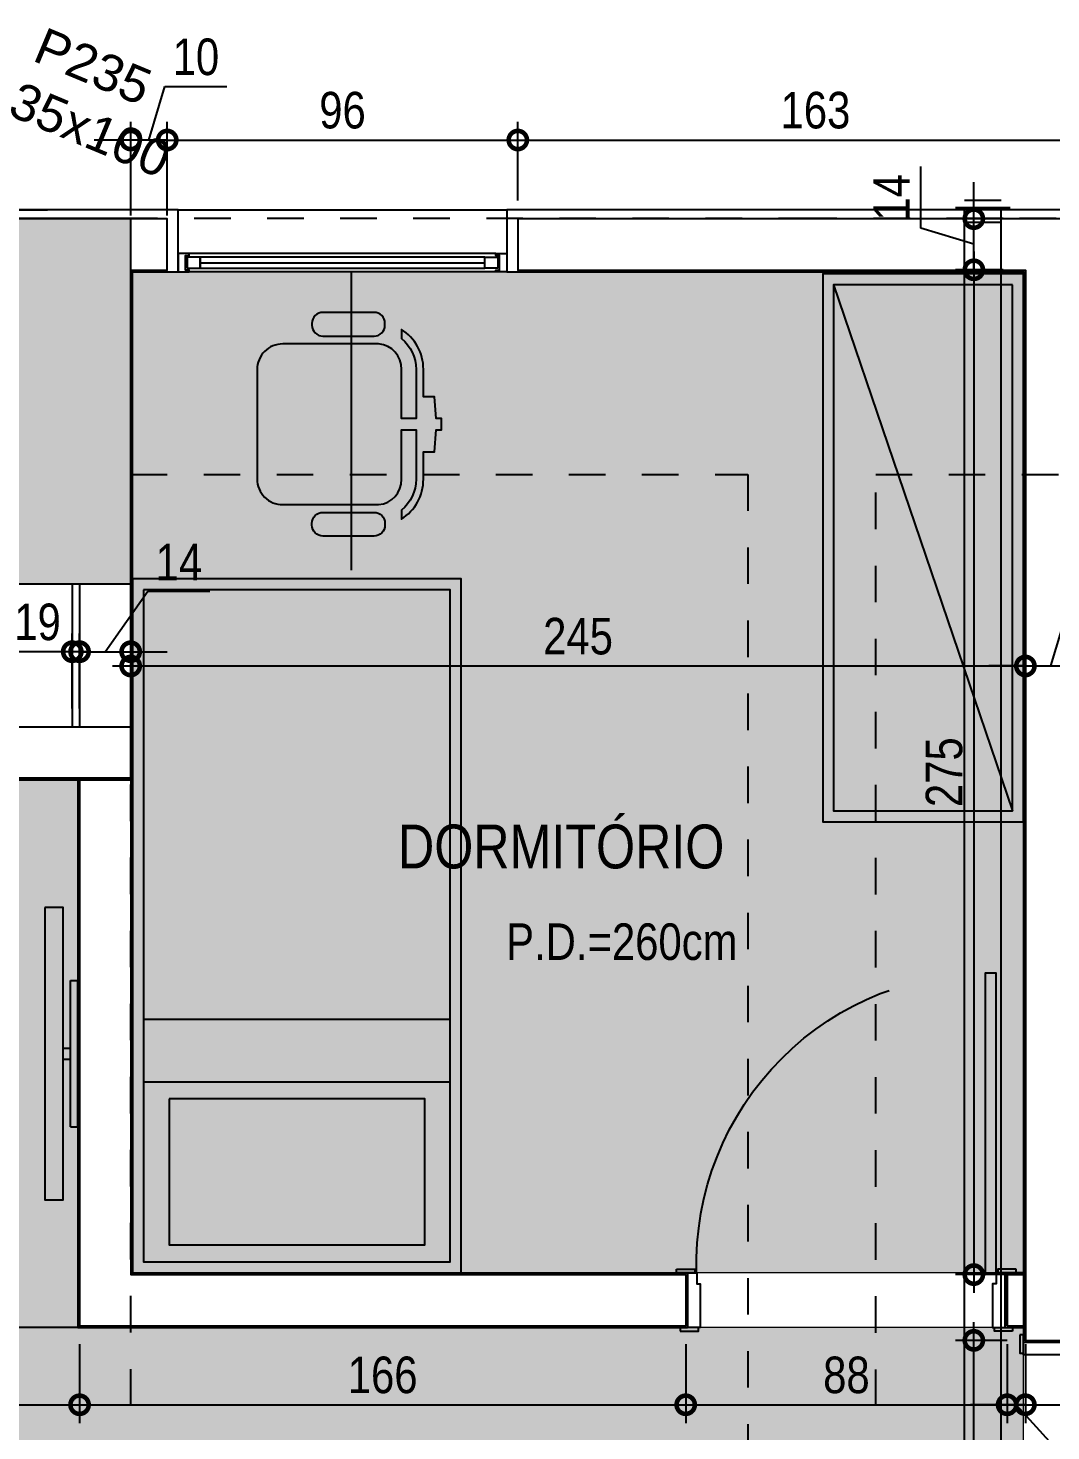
# Model space of a CAD drawing. Header units: metres. Extents: x -41 to 570, y -54 to 184.
# Drawn here: x -20.231 to -17.43, y -50.319 to -46.478 of the extents above; entities that cross this region are included whole.
import ezdxf
from ezdxf.enums import TextEntityAlignment as Align
from ezdxf.xclip import XClip

# ---------------------------------------------------------------- set-up
doc = ezdxf.new("R2010")
doc.units = ezdxf.units.M
doc.header["$XCLIPFRAME"] = 0
for name, pattern in [('DASHEDX2', [1.5, 1, -0.5]), ('PUC$0$DASHEDX2', [1.5, 1, -0.5]), ('PUC$0$HIDDEN2', [0.1875, 0.125, -0.0625])]:
    doc.linetypes.add(name, pattern=pattern)
for name, color, linetype in [('1', 232, 'DASHEDX2'), ('12', 232, 'Continuous'), ('4', 2, 'Continuous'), ('9', 232, 'Continuous'), ('ARQ-DIM', 2, 'Continuous'), ('ARQ-TXT', 2, 'Continuous'), ('PUC$0$ARQ-ALV ACAB', 4, 'Continuous'), ('PUC$0$ARQ-ALV OSSO', 5, 'Continuous'), ('PUC$0$ARQ-AUX', 7, 'Continuous'), ('PUC$0$ARQ-CAX @ 1', 1, 'Continuous'), ('PUC$0$ARQ-MOB', 7, 'Continuous'), ('PUC$0$ARQ-MOB @ 1', 7, 'Continuous'), ('PUC$0$ARQ-PRJ', 7, 'PUC$0$DASHEDX2')]:
    doc.layers.add(name, color=color, linetype=linetype)
doc.layers.add('PUC$0$ARQ-FORRO', color=9, linetype='Continuous', lineweight=5)
doc.styles.add('Adesa', font='ARIALN.TTF')
doc.styles.get("Standard").update_dxf_attribs({"font": 'arial.ttf'})
doc.dimstyles.new('ADESA 1-0050', dxfattribs={"dimtxt": 0.1, "dimasz": 0.1, "dimexe": 0.05, "dimexo": 0.05, "dimgap": 0.03, "dimtad": 1, "dimdec": 1, "dimlfac": 100, "dimzin": 12, "dimtxsty": 'Adesa', "dimblk": 'DOTSMALL', "dimcen": 1, "dimdle": 0.05, "dimclrd": 1, "dimclre": 1, "dimclrt": 256, "dimazin": 3, "dimtm": 1e-09, "dimtfac": 1, "dimtdec": 1, "dimtmove": 1, "dimatfit": 0, "dimldrblk": 'DOTSMALL', "dimfxl": 0.8, "dimtvp": 2, "dimtolj": 1, "dimtzin": 0, "dimarcsym": 0})

# ---------------------------------------------------------------- blocks, each defined once
blk = doc.blocks.new('*U3357')
for points in [[(-0.765, 0.01), (-0.715, 0.01), (-0.715, 0), (-0.765, 0)], [(0.045, 0.01), (-0.005, 0.01), (-0.005, 0), (0.045, 0)], [(-0.775, -0.16), (-0.725, -0.16), (-0.725, -0.15), (-0.775, -0.15)], [(0, -0.15), (0, -0.87), (-0.03, -0.87), (-0.03, -0.15)], [(0.055, -0.16), (0.005, -0.16), (0.005, -0.15), (0.055, -0.15)]]:
    blk.add_lwpolyline(points, close=True)
for points in [[(-0.76, -0.15), (-0.72, -0.15), (-0.72, -0.12), (-0.71, -0.12), (-0.71, 0), (-0.745, 0), (-0.745, -0.15)], [(0.04, -0.15), (0, -0.15), (0, -0.12), (-0.01, -0.12), (-0.01, 0), (0.025, 0), (0.025, -0.15)]]:
    blk.add_lwpolyline(points)
at = {"layer": 'PUC$0$ARQ-PRJ'}
blk.add_arc((-0.0208, -0.1708), 0.6995, 178.2986, 271.7014, dxfattribs=at)
blk = doc.blocks.new('*U3359')
at = {"color": 0, "linetype": 'ByBlock', "ltscale": 0.5}
for points in [[(0.02, -0.045), (0.02, -0.045), (0.02, -0.045), (0.02, -0.045), (0.02, -0.045), (0.02, -0.045), (0.02, -0.045), (0.02, -0.045), (0.02, -0.045), (0.03, -0.045), (0.03, -0.05), (0, -0.05), (0, 0), (0.03, 0), (0.03, -0.005), (0.02, -0.005), (0.02, -0.045)], [(0.88, -0.045), (0.88, -0.045), (0.88, -0.045), (0.88, -0.045), (0.88, -0.045), (0.88, -0.045), (0.88, -0.045), (0.88, -0.045), (0.88, -0.045), (0.87, -0.045), (0.87, -0.05), (0.9, -0.05), (0.9, 0), (0.87, 0), (0.87, -0.005), (0.88, -0.005), (0.88, -0.045)], [(0.025, -0.01), (0.06, -0.01), (0.06, -0.04), (0.025, -0.04)], [(0.875, -0.01), (0.84, -0.01), (0.84, -0.04), (0.875, -0.04)]]:
    blk.add_lwpolyline(points, close=True, dxfattribs=at)
at = {"color": 8, "linetype": 'ByBlock', "ltscale": 0.5}
for points in [[(0.87, 0), (0.03, 0)], [(0.87, -0.05), (0.03, -0.05)]]:
    blk.add_lwpolyline(points, dxfattribs=at)
at = {"color": 7, "linetype": 'ByBlock', "ltscale": 0.5}
blk.add_lwpolyline([(0.84, -0.01), (0.84, -0.04), (0.06, -0.04), (0.06, -0.01)], close=True, dxfattribs=at)
blk.add_lwpolyline([(0.06, -0.025), (0.84, -0.025)], dxfattribs=at)
blk = doc.blocks.new('PUC$0$pl apto tipo 2 puc')
at = {"layer": 'PUC$0$ARQ-ALV ACAB', "elevation": 0}
blk.add_lwpolyline([(-24.3338, 3.0254), (-20.1864, 3.0254)], dxfattribs=at)
at = {"layer": 'PUC$0$ARQ-ALV ACAB'}
for points in [[(-20.3338, 2.8354), (-20.3338, 1.6354), (-21.1294, 1.6354), (-21.1294, 1.4654), (-19.9538, 1.4654), (-19.9538, 2.8554), (-19.8288, 2.8554), (-19.8288, 3.0254), (-20.3338, 3.0254), (-20.3338, 2.8354)], [(-17.3641, 2.8554), (-17.2391, 2.8554), (-17.2391, 3.0254), (-18.9288, 3.0251), (-18.9288, 2.8554), (-17.5141, 2.8554), (-17.5141, -0.0745), (-17.3641, -0.0745)]]:
    blk.add_lwpolyline(points, close=True, dxfattribs=at)
at = {"layer": 'PUC$0$ARQ-ALV OSSO'}
for points in [[(-20.3088, 2.8604), (-20.3088, 1.6104), (-21.0994, 1.6104), (-21.0994, 1.4704), (-19.9588, 1.4704), (-19.9588, 2.8604), (-19.8588, 2.8604), (-19.8588, 3.0004), (-20.3088, 3.0004), (-20.3088, 2.8604), (-20.3088, 2.8604)], [(-17.3691, 2.8604), (-17.2691, 2.8604), (-17.2691, 3.0004), (-18.8988, 3.0004), (-18.8988, 2.8604), (-17.5091, 2.8604), (-17.5091, -0.0695), (-17.3691, -0.0695), (-17.3691, 2.8604)], [(-20.3088, 1.6104), (-19.9588, 1.6104)]]:
    blk.add_lwpolyline(points, dxfattribs=at)
at = {"layer": 'PUC$0$ARQ-ALV OSSO', "elevation": 0}
for points in [[(-20.1188, 2.0012), (-20.1188, 1.6104)], [(-20.0988, 2.0012), (-20.0988, 1.6104)]]:
    blk.add_lwpolyline(points, dxfattribs=at)
at = {"layer": 'PUC$0$ARQ-AUX', "elevation": 0}
blk.add_lwpolyline([(-19.8288, 3.0254), (-18.9288, 3.0251)], dxfattribs=at)
at = {"layer": 'PUC$0$ARQ-CAX @ 1'}
for name, p, xscale, rotation in [('*U3359', (-19.8288, 2.8554, 0), -1, 180), ('*U3357', (-17.5141, -0.8195), -1.000000000000003, 90)]:
    blk.add_blockref(name, p, dxfattribs=dict(at, xscale=xscale, rotation=rotation))
blk = doc.blocks.new('*U3393')
for points in [[(0, 0), (0, 0.82), (0.03, 0.82), (0.03, 0)], [(-0.055, 0.01), (-0.005, 0.01), (-0.005, 0), (-0.055, 0)], [(0.875, 0.01), (0.825, 0.01), (0.825, 0), (0.875, 0)], [(-0.045, -0.16), (0.005, -0.16), (0.005, -0.15), (-0.045, -0.15)], [(0.865, -0.16), (0.815, -0.16), (0.815, -0.15), (0.865, -0.15)]]:
    blk.add_lwpolyline(points, close=True)
for points in [[(-0.04, 0), (0, 0), (0, -0.03), (0.01, -0.03), (0.01, -0.15), (-0.025, -0.15), (-0.025, 0)], [(0.86, 0), (0.82, 0), (0.82, -0.03), (0.81, -0.03), (0.81, -0.15), (0.845, -0.15), (0.845, 0)]]:
    blk.add_lwpolyline(points)
at = {"layer": 'PUC$0$ARQ-PRJ'}
blk.add_arc((0.0237, 0.0237), 0.7967, 358.2986, 91.7014, dxfattribs=at)
blk = doc.blocks.new('PUC$0$CAMA-SOLTEIRO')
at = {"flags": 128}
for points in [[(1.9, 0), (0, 0), (0, 0.9), (1.9, 0.9)], [(1.87, 0.03), (0.03, 0.03), (0.03, 0.87), (1.87, 0.87)], [(0.6938, 0.03), (0.5224, 0.03), (0.5224, 0.87), (0.6938, 0.87)], [(0.4762, 0.1), (0.0762, 0.1), (0.0762, 0.8), (0.4762, 0.8)]]:
    blk.add_lwpolyline(points, close=True, dxfattribs=at)
blk = doc.blocks.new('*U3466')
at = {"flags": 128}
for points in [[(1.5, 0), (1.5, 0.55), (0, 0.55), (0, 0)], [(1.47, 0.03), (1.47, 0.52), (0.03, 0.52), (0.03, 0.03)]]:
    blk.add_lwpolyline(points, close=True, dxfattribs=at)
blk.add_lwpolyline([(1.47, 0.52), (0.03, 0.03)], dxfattribs=at)
blk = doc.blocks.new('PUC$0$arq-cadeira giro')
at = {"linetype": 'Continuous'}
blk.add_lwpolyline([(-0.25, -0.3062), (-0.18, -0.3062, 0.414214), (-0.15, -0.2762), (-0.15, -0.2712, 0.414214), (-0.18, -0.2412), (-0.25, -0.2412), (-0.32, -0.2412, 0.414214), (-0.35, -0.2712), (-0.35, -0.2762, 0.414214), (-0.32, -0.3062)], format="xyb", close=True, dxfattribs=at)
at = {"layer": 'PUC$0$ARQ-MOB', "linetype": 'Continuous'}
for points in [[(-0.25, 0.3062), (-0.18, 0.3062, -0.414214), (-0.15, 0.2762), (-0.15, 0.2712, -0.414214), (-0.18, 0.2412), (-0.25, 0.2412), (-0.32, 0.2412, -0.414214), (-0.35, 0.2712), (-0.35, 0.2762, -0.414214), (-0.32, 0.3062)], [(-0.25, -0.3062), (-0.18, -0.3062, 0.414214), (-0.15, -0.2762), (-0.15, -0.2712, 0.414214), (-0.18, -0.2412), (-0.25, -0.2412), (-0.32, -0.2412, 0.414214), (-0.35, -0.2712), (-0.35, -0.2762, 0.414214), (-0.32, -0.3062)]]:
    blk.add_lwpolyline(points, format="xyb", close=True, dxfattribs=at)
at = {"layer": 'PUC$0$ARQ-MOB'}
blk.add_lwpolyline([(-0.5052, 0), (-0.5052, 0.0154), (-0.4902, 0.0154), (-0.4852, 0.0754), (-0.4552, 0.0754), (-0.4552, 0.1504, -0.255924), (-0.3952, 0.2599), (-0.3952, 0.2352, 0.223888), (-0.4352, 0.1504), (-0.4352, 0.0154), (-0.3952, 0.0154), (-0.3952, 0.1504, -0.39825), (-0.3325, 0.22), (-0.07, 0.22, -0.414214), (0, 0.15), (0, 0), (0, -0.15, -0.414214), (-0.07, -0.22), (-0.3325, -0.22, -0.39825), (-0.3952, -0.1504), (-0.3952, -0.0154), (-0.4352, -0.0154), (-0.4352, -0.1504, 0.223888), (-0.3952, -0.2352), (-0.3952, -0.2599, -0.255924), (-0.4552, -0.1504), (-0.4552, -0.0754), (-0.4852, -0.0754), (-0.4902, -0.0154), (-0.5052, -0.0154)], format="xyb", close=True, dxfattribs=at)
blk = doc.blocks.new('*U3414')
for p, q in [((-0.2, -0.02), (-0.2, 0)), ((0.2, -0.02), (0.2, 0)), ((-0.015, -0.04), (-0.015, -0.02)), ((0.015, -0.04), (0.015, -0.02))]:
    blk.add_line(p, q)
for points in [[(0.2, 0), (-0.2, 0)], [(0.2, -0.02), (-0.2, -0.02)]]:
    blk.add_lwpolyline(points)
blk.add_lwpolyline([(-0.4, -0.09), (0.4, -0.09), (0.4, -0.04), (-0.4, -0.04)], close=True)
blk = doc.blocks.new('PUC$0$layout opção 4')
at = {"layer": 'PUC$0$ARQ-MOB'}
blk.add_lwpolyline([(-5.18, 2.8699), (-4.78, 2.8699), (-4.78, 1.37)], dxfattribs=at)
at = {"layer": 'PUC$0$ARQ-MOB', "elevation": 0}
blk.add_lwpolyline([(-5.93, 0.7961), (-5.93, -0.02)], dxfattribs=at)
at = {"layer": 'PUC$0$ARQ-MOB', "extrusion": (8.65313e-07, -4.32089e-06, 1), "xscale": -1.000000000000001, "zscale": 39.37007874015755, "rotation": 90}
blk.add_blockref('PUC$0$CAMA-SOLTEIRO', (-5.33, 2.7199, 0), dxfattribs=at)
at = {"layer": 'PUC$0$ARQ-MOB', "rotation": 270}
blk.add_blockref('*U3466', (-7.7697, 1.485), dxfattribs=at)
at = {"layer": 'PUC$0$ARQ-MOB', "ltscale": 0.5, "xscale": -1, "rotation": 180}
blk.add_blockref('PUC$0$arq-cadeira giro', (-5.6712, 0.3971, 0), dxfattribs=at)
at = {"layer": 'PUC$0$ARQ-MOB @ 1', "rotation": 90}
blk.add_blockref('*U3414', (-5.18, 2.1199), dxfattribs=at)
blk = doc.blocks.new('PUC$0$pl forro opção 4')
at = {"layer": 'PUC$0$ARQ-FORRO'}
h = blk.add_hatch(color=256, dxfattribs=at)
h.dxf.hatch_style = 1
h.paths.add_polyline_path([(2.5503, 2.8906), (5.14, 2.8906), (5.14, 1.3907), (8.4506, 1.3907), (8.4506, 3.0111), (8.6006, 3.0111), (8.6006, 2.09), (10.33, 2.09), (10.33, 4.7611), (7.3456, 4.7611), (7.3456, 5.16), (5.35, 5.16), (5.35, 3.7506), (2.5503, 3.7506)])
h = blk.add_hatch(color=256, dxfattribs=at)
h.dxf.hatch_style = 1
h.paths.add_polyline_path([(2.5503, 2.7406), (4.99, 2.7406), (4.99, 0.0007), (2.5503, 0.0007)])
for points in [[(2.5503, 2.8906), (5.14, 2.8906), (5.14, 1.3907), (8.4506, 1.3907), (8.4506, 3.0111), (8.6006, 3.0111), (8.6006, 2.09), (10.33, 2.09), (10.33, 4.7611), (7.3456, 4.7611), (7.3456, 5.16), (5.35, 5.16), (5.35, 3.7506), (2.5503, 3.7506)], [(2.5503, 2.7406), (4.99, 2.7406), (4.99, 0.0007), (2.5503, 0.0007)]]:
    blk.add_lwpolyline(points, close=True, dxfattribs=at)
blk = doc.blocks.new('PUC$0$E2')
at = {"layer": 'PUC$0$ARQ-PRJ'}
for p, q in [((305.3871, -368.5577), (305.5371, -368.5577)), ((305.4121, -368.5377), (305.5121, -368.5377)), ((305.4121, -368.5977), (305.4121, -368.5577)), ((305.5121, -368.5977), (305.5121, -368.5577)), ((305.4121, -368.5977), (305.5121, -368.5977))]:
    blk.add_line(p, q, dxfattribs=at)
blk = doc.blocks.new('PUC$0$A$Cc442750d')
at = {"layer": 'PUC$0$ARQ-PRJ', "linetype": 'PUC$0$HIDDEN2', "ltscale": 50}
for p, q in [((2.6168, 0.6349, 0), (2.6168, -4.0308, 0)), ((2.7168, 0.6349, 0), (2.7168, -4.0396, 0))]:
    blk.add_line(p, q, dxfattribs=at)
at = {"layer": 'PUC$0$ARQ-PRJ', "rotation": 180}
blk.add_blockref('PUC$0$E2', (308.1288, -372.6285), dxfattribs=at)
blk = doc.blocks.new('PUC')
at = {"layer": 'PUC$0$ARQ-ALV ACAB', "elevation": 0}
for points in [[(17.5553, 50.0357), (17.5053, 50.0357)], [(17.5553, 49.8857), (17.5553, 50.0357)], [(18.4253, 49.8857), (18.4253, 50.0357)], [(20.095, 48.5358), (20.095, 50.0357), (18.4253, 50.0357)], [(17.5053, 49.8857), (17.5553, 49.8857)], [(19.945, 48.5358), (19.945, 49.8857), (18.4253, 49.8857)]]:
    blk.add_lwpolyline(points, dxfattribs=at)
at = {"layer": 'PUC$0$ARQ-ALV OSSO', "elevation": 0}
for points in [[(17.5503, 50.0307), (17.5003, 50.0307)], [(17.5503, 49.8907), (17.5503, 50.0307)], [(18.4303, 49.8907), (18.4303, 50.0307)], [(20.09, 48.5308), (20.09, 50.0307), (18.4303, 50.0307)], [(17.5503, 49.8907), (17.5003, 49.8907)], [(19.95, 48.5308), (19.95, 49.8907), (18.4303, 49.8907)]]:
    blk.add_lwpolyline(points, dxfattribs=at)
blk.add_blockref('PUC$0$A$Cc442750d', (14.95, 51.0403, 0))
at = {"layer": 'PUC$0$ARQ-ALV OSSO', "rotation": 180}
blk.add_blockref('PUC$0$pl apto tipo 2 puc', (-0.0088, 50.0012, 0), dxfattribs=at)
at = {"layer": 'PUC$0$ARQ-CAX @ 1', "xscale": -1, "rotation": 180}
blk.add_blockref('*U3393', (17.5803, 49.8857, 0), dxfattribs=at)
at = {"layer": 'PUC$0$ARQ-FORRO'}
blk.add_blockref('PUC$0$pl forro opção 4', (14.955, 47.1451, 0), dxfattribs=at)
at = {"layer": 'PUC$0$ARQ-MOB'}
blk.add_blockref('PUC$0$layout opção 4', (25.275, 47.1658, 0), dxfattribs=at)
blk = doc.blocks.new('_DotSmall')
at = {"color": 0, "linetype": 'ByBlock', "const_width": 0.5}
blk.add_lwpolyline([(-0.0625, 0, 1), (0.0625, 0, 1)], format="xyb", close=True, dxfattribs=at)
blk = doc.blocks.new('*D497')
at = {"layer": 'ARQ-DIM', "color": 1, "lineweight": -2, "transparency": 16777216}
for p, q in [((-19.85, -46.9912), (-19.85, -46.7347)), ((-18.89, -46.95), (-18.89, -46.7347)), ((-19.9, -46.7847), (-18.84, -46.7847))]:
    blk.add_line(p, q, dxfattribs=at)
at = {"layer": 'Defpoints', "color": 0, "transparency": 16777216}
for p in [(-18.89, -46.7847), (-18.89, -47, 0), (-19.85, -47.0412, 0)]:
    blk.add_point(p, dxfattribs=at)
at = {"layer": 'ARQ-DIM', "color": 1, "lineweight": -2, "transparency": 16777216, "xscale": 0.1, "yscale": 0.1, "zscale": 0.1, "rotation": 180}
blk.add_blockref('_DotSmall', (-19.85, -46.7847), dxfattribs=at)
at = {"layer": 'ARQ-DIM', "color": 1, "lineweight": -2, "transparency": 16777216, "xscale": 0.1, "yscale": 0.1, "zscale": 0.1}
blk.add_blockref('_DotSmall', (-18.89, -46.7847), dxfattribs=at)
at = {"layer": 'ARQ-DIM', "transparency": 16777216, "insert": (-19.37, -46.7036), "char_height": 0.1, "attachment_point": 5, "style": 'Adesa'}
blk.add_mtext('\\A1;96', dxfattribs=at)
blk = doc.blocks.new('*D498')
at = {"layer": 'ARQ-DIM', "color": 1, "lineweight": -2, "transparency": 16777216}
for p, q in [((-18.89, -46.95), (-18.89, -46.7347)), ((-17.2603, -46.95), (-17.2603, -46.7347)), ((-18.94, -46.7847), (-17.2103, -46.7847))]:
    blk.add_line(p, q, dxfattribs=at)
at = {"layer": 'Defpoints', "color": 0, "transparency": 16777216}
for p in [(-17.2603, -46.7847), (-18.89, -47, 0), (-17.2603, -47, 0)]:
    blk.add_point(p, dxfattribs=at)
at = {"layer": 'ARQ-DIM', "color": 1, "lineweight": -2, "transparency": 16777216, "xscale": 0.1, "yscale": 0.1, "zscale": 0.1, "rotation": 180}
blk.add_blockref('_DotSmall', (-18.89, -46.7847), dxfattribs=at)
at = {"layer": 'ARQ-DIM', "color": 1, "lineweight": -2, "transparency": 16777216, "xscale": 0.1, "yscale": 0.1, "zscale": 0.1}
blk.add_blockref('_DotSmall', (-17.2603, -46.7847), dxfattribs=at)
at = {"layer": 'ARQ-DIM', "transparency": 16777216, "insert": (-18.0751, -46.7036), "char_height": 0.1, "attachment_point": 5, "style": 'Adesa'}
blk.add_mtext('\\A1;163', dxfattribs=at)
blk = doc.blocks.new('*D509')
at = {"layer": 'ARQ-DIM', "color": 1, "lineweight": -2, "transparency": 16777216}
for p, q in [((-20.3, -48.4165), (-20.3, -48.1355)), ((-20.11, -48.3408), (-20.11, -48.1355)), ((-20.06, -48.1855), (-20.35, -48.1855))]:
    blk.add_line(p, q, dxfattribs=at)
at = {"layer": 'Defpoints', "color": 0, "transparency": 16777216}
for p in [(-20.3, -48.1855), (-20.11, -48.3908, 0), (-20.3, -48.4665, 0)]:
    blk.add_point(p, dxfattribs=at)
at = {"layer": 'ARQ-DIM', "color": 1, "lineweight": -2, "transparency": 16777216, "xscale": 0.1, "yscale": 0.1, "zscale": 0.1, "rotation": 180}
blk.add_blockref('_DotSmall', (-20.3, -48.1855), dxfattribs=at)
at = {"layer": 'ARQ-DIM', "color": 1, "lineweight": -2, "transparency": 16777216, "xscale": 0.1, "yscale": 0.1, "zscale": 0.1}
blk.add_blockref('_DotSmall', (-20.11, -48.1855), dxfattribs=at)
at = {"layer": 'ARQ-DIM', "transparency": 16777216, "insert": (-20.205, -48.1045), "char_height": 0.1, "attachment_point": 5, "style": 'Adesa'}
blk.add_mtext('\\A1;19', dxfattribs=at)
blk = doc.blocks.new('*D510')
at = {"layer": 'ARQ-DIM', "color": 1, "lineweight": -2, "transparency": 16777216}
for p, q in [((-20.02, -48.1855), (-19.9029, -48.0201)), ((-19.9029, -48.0201), (-19.7334, -48.0201)), ((-20.09, -48.3408), (-20.09, -48.1355)), ((-19.95, -48.4165), (-19.95, -48.1355)), ((-20.09, -48.1855), (-20.19, -48.1855)), ((-20.09, -48.1855), (-19.95, -48.1855)), ((-20.09, -48.1855), (-19.95, -48.1855)), ((-19.95, -48.1855), (-19.85, -48.1855))]:
    blk.add_line(p, q, dxfattribs=at)
at = {"layer": 'Defpoints', "color": 0, "transparency": 16777216}
for p in [(-19.95, -48.1855), (-20.09, -48.3908, 0), (-19.95, -48.4665, 0)]:
    blk.add_point(p, dxfattribs=at)
at = {"layer": 'ARQ-DIM', "color": 1, "lineweight": -2, "transparency": 16777216, "xscale": 0.1, "yscale": 0.1, "zscale": 0.1}
blk.add_blockref('_DotSmall', (-20.09, -48.1855), dxfattribs=at)
at = {"layer": 'ARQ-DIM', "color": 1, "lineweight": -2, "transparency": 16777216, "xscale": 0.1, "yscale": 0.1, "zscale": 0.1, "rotation": 180}
blk.add_blockref('_DotSmall', (-19.95, -48.1855), dxfattribs=at)
at = {"layer": 'ARQ-DIM', "transparency": 16777216, "insert": (-19.8181, -47.9399), "char_height": 0.1, "attachment_point": 5, "style": 'Adesa'}
blk.add_mtext('\\A1;14', dxfattribs=at)
blk = doc.blocks.new('*D511')
at = {"layer": 'ARQ-DIM', "color": 1, "lineweight": -2, "transparency": 16777216}
for p, q in [((-19.95, -48.2901), (-19.95, -48.1746)), ((-17.5003, -48.3512), (-17.5003, -48.1746)), ((-20, -48.2246), (-17.4503, -48.2246))]:
    blk.add_line(p, q, dxfattribs=at)
at = {"layer": 'Defpoints', "color": 0, "transparency": 16777216}
for p in [(-17.5003, -48.2246), (-19.95, -48.3401, 0), (-17.5003, -48.4012, 0)]:
    blk.add_point(p, dxfattribs=at)
at = {"layer": 'ARQ-DIM', "color": 1, "lineweight": -2, "transparency": 16777216, "xscale": 0.1, "yscale": 0.1, "zscale": 0.1, "rotation": 180}
blk.add_blockref('_DotSmall', (-19.95, -48.2246), dxfattribs=at)
at = {"layer": 'ARQ-DIM', "color": 1, "lineweight": -2, "transparency": 16777216, "xscale": 0.1, "yscale": 0.1, "zscale": 0.1}
blk.add_blockref('_DotSmall', (-17.5003, -48.2246), dxfattribs=at)
at = {"layer": 'ARQ-DIM', "transparency": 16777216, "insert": (-18.7251, -48.1435), "char_height": 0.1, "attachment_point": 5, "style": 'Adesa'}
blk.add_mtext('\\A1;245', dxfattribs=at)
blk = doc.blocks.new('*D512')
at = {"layer": 'ARQ-DIM', "color": 1, "lineweight": -2, "transparency": 16777216}
for p, q in [((-17.4303, -48.2246), (-17.3867, -48.0794)), ((-17.3867, -48.0794), (-17.2172, -48.0794)), ((-17.5003, -48.3512), (-17.5003, -48.1746)), ((-17.3603, -48.3512), (-17.3603, -48.1746)), ((-17.5003, -48.2246), (-17.6003, -48.2246)), ((-17.5003, -48.2246), (-17.3603, -48.2246)), ((-17.5003, -48.2246), (-17.3603, -48.2246)), ((-17.3603, -48.2246), (-17.2603, -48.2246))]:
    blk.add_line(p, q, dxfattribs=at)
at = {"layer": 'Defpoints', "color": 0, "transparency": 16777216}
for p in [(-17.3603, -48.2246), (-17.5003, -48.4012, 0), (-17.3603, -48.4012, 0)]:
    blk.add_point(p, dxfattribs=at)
at = {"layer": 'ARQ-DIM', "color": 1, "lineweight": -2, "transparency": 16777216, "xscale": 0.1, "yscale": 0.1, "zscale": 0.1}
blk.add_blockref('_DotSmall', (-17.5003, -48.2246), dxfattribs=at)
at = {"layer": 'ARQ-DIM', "color": 1, "lineweight": -2, "transparency": 16777216, "xscale": 0.1, "yscale": 0.1, "zscale": 0.1, "rotation": 180}
blk.add_blockref('_DotSmall', (-17.3603, -48.2246), dxfattribs=at)
at = {"layer": 'ARQ-DIM', "transparency": 16777216, "insert": (-17.302, -47.9992), "char_height": 0.1, "attachment_point": 5, "style": 'Adesa'}
blk.add_mtext('\\A1;14', dxfattribs=at)
blk = doc.blocks.new('*D657')
at = {"layer": 'ARQ-DIM', "color": 1, "lineweight": -2, "transparency": 16777216}
for p, q in [((-17.6414, -50.9007), (-17.6414, -50.0207)), ((-17.5503, -50.0707), (-17.6914, -50.0707)), ((-17.5609, -50.8507), (-17.6914, -50.8507))]:
    blk.add_line(p, q, dxfattribs=at)
at = {"layer": 'Defpoints', "color": 0, "transparency": 16777216}
for p in [(-17.6414, -50.0707), (-17.5003, -50.0707, 0), (-17.5109, -50.8507, 0)]:
    blk.add_point(p, dxfattribs=at)
at = {"layer": 'ARQ-DIM', "color": 1, "lineweight": -2, "transparency": 16777216, "xscale": 0.1, "yscale": 0.1, "zscale": 0.1}
for p, rotation in [((-17.6414, -50.0707), 90), ((-17.6414, -50.8507), 270)]:
    blk.add_blockref('_DotSmall', p, dxfattribs=dict(at, rotation=rotation))
at = {"layer": 'ARQ-DIM', "transparency": 16777216, "insert": (-17.7224, -50.4607), "char_height": 0.1, "attachment_point": 5, "rotation": 90, "style": 'Adesa'}
blk.add_mtext('\\A1;78', dxfattribs=at)
blk = doc.blocks.new('*D658')
at = {"layer": 'ARQ-DIM', "color": 1, "lineweight": -2, "transparency": 16777216}
for p, q in [((-17.6414, -47.09), (-17.6414, -49.9407)), ((-17.5609, -47.14), (-17.6914, -47.14)), ((-17.5503, -49.8907), (-17.6914, -49.8907))]:
    blk.add_line(p, q, dxfattribs=at)
at = {"layer": 'Defpoints', "color": 0, "transparency": 16777216}
for p in [(-17.5109, -47.14, 0), (-17.6414, -49.8907), (-17.5003, -49.8907, 0)]:
    blk.add_point(p, dxfattribs=at)
at = {"layer": 'ARQ-DIM', "color": 1, "lineweight": -2, "transparency": 16777216, "xscale": 0.1, "yscale": 0.1, "zscale": 0.1}
for p, rotation in [((-17.6414, -47.14), 90), ((-17.6414, -49.8907), 270)]:
    blk.add_blockref('_DotSmall', p, dxfattribs=dict(at, rotation=rotation))
at = {"layer": 'ARQ-DIM', "transparency": 16777216, "insert": (-17.7224, -48.5153), "char_height": 0.1, "attachment_point": 5, "rotation": 90, "style": 'Adesa'}
blk.add_mtext('\\A1;275', dxfattribs=at)
blk = doc.blocks.new('*D659')
at = {"layer": 'ARQ-DIM', "color": 1, "lineweight": -2, "transparency": 16777216}
for p, q in [((-17.7866, -47.0264), (-17.7866, -46.857)), ((-17.6414, -47), (-17.6414, -46.9)), ((-17.5609, -47), (-17.6914, -47)), ((-17.6414, -47.14), (-17.6414, -47)), ((-17.6414, -47.14), (-17.6414, -47)), ((-17.6414, -47.07), (-17.7866, -47.0264)), ((-17.5609, -47.14), (-17.6914, -47.14)), ((-17.6414, -47.14), (-17.6414, -47.24))]:
    blk.add_line(p, q, dxfattribs=at)
at = {"layer": 'Defpoints', "color": 0, "transparency": 16777216}
for p in [(-17.6414, -47), (-17.5109, -47, 0), (-17.5109, -47.14, 0)]:
    blk.add_point(p, dxfattribs=at)
at = {"layer": 'ARQ-DIM', "color": 1, "lineweight": -2, "transparency": 16777216, "xscale": 0.1, "yscale": 0.1, "zscale": 0.1}
for p, rotation in [((-17.6414, -47), 270), ((-17.6414, -47.14), 90)]:
    blk.add_blockref('_DotSmall', p, dxfattribs=dict(at, rotation=rotation))
at = {"layer": 'ARQ-DIM', "transparency": 16777216, "insert": (-17.8668, -46.9417), "char_height": 0.1, "attachment_point": 5, "rotation": 90, "style": 'Adesa'}
blk.add_mtext('\\A1;14', dxfattribs=at)
blk = doc.blocks.new('*D665')
at = {"layer": 'ARQ-DIM', "color": 1, "lineweight": -2, "transparency": 16777216}
for p, q in [((-20.09, -50.0807), (-20.09, -50.297)), ((-23.4106, -50.2012), (-23.4106, -50.297)), ((-23.4606, -50.247), (-20.04, -50.247))]:
    blk.add_line(p, q, dxfattribs=at)
at = {"layer": 'Defpoints', "color": 0, "transparency": 16777216}
for p in [(-20.09, -50.0307, 0), (-23.4106, -50.1512, 0), (-20.09, -50.247)]:
    blk.add_point(p, dxfattribs=at)
at = {"layer": 'ARQ-DIM', "color": 1, "lineweight": -2, "transparency": 16777216, "xscale": 0.1, "yscale": 0.1, "zscale": 0.1, "rotation": 180}
blk.add_blockref('_DotSmall', (-23.4106, -50.247), dxfattribs=at)
at = {"layer": 'ARQ-DIM', "color": 1, "lineweight": -2, "transparency": 16777216, "xscale": 0.1, "yscale": 0.1, "zscale": 0.1}
blk.add_blockref('_DotSmall', (-20.09, -50.247), dxfattribs=at)
at = {"layer": 'ARQ-DIM', "transparency": 16777216, "insert": (-21.7503, -50.1569), "char_height": 0.1, "attachment_point": 5, "style": 'Adesa'}
blk.add_mtext('\\A1;332,1', dxfattribs=at)
blk = doc.blocks.new('*D588')
at = {"layer": 'ARQ-DIM', "color": 1, "lineweight": -2, "transparency": 16777216}
for p, q in [((-19.9, -46.7847), (-19.8562, -46.6386)), ((-19.8562, -46.6386), (-19.6867, -46.6386)), ((-19.95, -46.9912), (-19.95, -46.7347)), ((-19.85, -46.9912), (-19.85, -46.7347)), ((-19.95, -46.7847), (-20.05, -46.7847)), ((-19.85, -46.7847), (-19.95, -46.7847)), ((-19.85, -46.7847), (-19.95, -46.7847)), ((-19.85, -46.7847), (-19.75, -46.7847))]:
    blk.add_line(p, q, dxfattribs=at)
at = {"layer": 'Defpoints', "color": 0, "transparency": 16777216}
for p in [(-19.95, -46.7847), (-19.95, -47.0412, 0), (-19.85, -47.0412, 0)]:
    blk.add_point(p, dxfattribs=at)
at = {"layer": 'ARQ-DIM', "color": 1, "lineweight": -2, "transparency": 16777216, "xscale": 0.1, "yscale": 0.1, "zscale": 0.1}
blk.add_blockref('_DotSmall', (-19.95, -46.7847), dxfattribs=at)
at = {"layer": 'ARQ-DIM', "color": 1, "lineweight": -2, "transparency": 16777216, "xscale": 0.1, "yscale": 0.1, "zscale": 0.1, "rotation": 180}
blk.add_blockref('_DotSmall', (-19.85, -46.7847), dxfattribs=at)
at = {"layer": 'ARQ-DIM', "transparency": 16777216, "insert": (-19.7714, -46.5576), "char_height": 0.1, "attachment_point": 5, "style": 'Adesa'}
blk.add_mtext('\\A1;10', dxfattribs=at)
blk = doc.blocks.new('*D765')
at = {"layer": 'ARQ-DIM', "color": 1, "lineweight": -2, "transparency": 16777216}
for p, q in [((-20.09, -50.0807), (-20.09, -50.297)), ((-18.4303, -50.0807), (-18.4303, -50.297)), ((-20.14, -50.247), (-18.3803, -50.247))]:
    blk.add_line(p, q, dxfattribs=at)
at = {"layer": 'Defpoints', "color": 0, "transparency": 16777216}
for p in [(-20.09, -50.0307, 0), (-18.4303, -50.0307, 0), (-18.4303, -50.247)]:
    blk.add_point(p, dxfattribs=at)
at = {"layer": 'ARQ-DIM', "color": 1, "lineweight": -2, "transparency": 16777216, "xscale": 0.1, "yscale": 0.1, "zscale": 0.1, "rotation": 180}
blk.add_blockref('_DotSmall', (-20.09, -50.247), dxfattribs=at)
at = {"layer": 'ARQ-DIM', "color": 1, "lineweight": -2, "transparency": 16777216, "xscale": 0.1, "yscale": 0.1, "zscale": 0.1}
blk.add_blockref('_DotSmall', (-18.4303, -50.247), dxfattribs=at)
at = {"layer": 'ARQ-DIM', "transparency": 16777216, "insert": (-19.2601, -50.1659), "char_height": 0.1, "attachment_point": 5, "style": 'Adesa'}
blk.add_mtext('\\A1;166', dxfattribs=at)
blk = doc.blocks.new('*D766')
at = {"layer": 'ARQ-DIM', "color": 1, "lineweight": -2, "transparency": 16777216}
for p, q in [((-18.4303, -50.0807), (-18.4303, -50.297)), ((-17.5503, -50.0807), (-17.5503, -50.297)), ((-18.4803, -50.247), (-17.5003, -50.247))]:
    blk.add_line(p, q, dxfattribs=at)
at = {"layer": 'Defpoints', "color": 0, "transparency": 16777216}
for p in [(-18.4303, -50.0307, 0), (-17.5503, -50.0307, 0), (-17.5503, -50.247)]:
    blk.add_point(p, dxfattribs=at)
at = {"layer": 'ARQ-DIM', "color": 1, "lineweight": -2, "transparency": 16777216, "xscale": 0.1, "yscale": 0.1, "zscale": 0.1, "rotation": 180}
blk.add_blockref('_DotSmall', (-18.4303, -50.247), dxfattribs=at)
at = {"layer": 'ARQ-DIM', "color": 1, "lineweight": -2, "transparency": 16777216, "xscale": 0.1, "yscale": 0.1, "zscale": 0.1}
blk.add_blockref('_DotSmall', (-17.5503, -50.247), dxfattribs=at)
at = {"layer": 'ARQ-DIM', "transparency": 16777216, "insert": (-17.9903, -50.1659), "char_height": 0.1, "attachment_point": 5, "style": 'Adesa'}
blk.add_mtext('\\A1;88', dxfattribs=at)
blk = doc.blocks.new('*D767')
at = {"layer": 'ARQ-DIM', "color": 1, "lineweight": -2, "transparency": 16777216}
for p, q in [((-17.5503, -50.0807), (-17.5503, -50.297)), ((-17.5003, -50.0807), (-17.5003, -50.297)), ((-17.5503, -50.247), (-17.6503, -50.247)), ((-17.5003, -50.247), (-17.5503, -50.247)), ((-17.5003, -50.247), (-17.5503, -50.247)), ((-17.5253, -50.247), (-17.3188, -50.4737)), ((-17.5003, -50.247), (-17.4003, -50.247)), ((-17.3188, -50.4737), (-17.2044, -50.4737))]:
    blk.add_line(p, q, dxfattribs=at)
at = {"layer": 'Defpoints', "color": 0, "transparency": 16777216}
for p in [(-17.5503, -50.0307, 0), (-17.5003, -50.0307, 0), (-17.5503, -50.247)]:
    blk.add_point(p, dxfattribs=at)
at = {"layer": 'ARQ-DIM', "color": 1, "lineweight": -2, "transparency": 16777216, "xscale": 0.1, "yscale": 0.1, "zscale": 0.1}
blk.add_blockref('_DotSmall', (-17.5503, -50.247), dxfattribs=at)
at = {"layer": 'ARQ-DIM', "color": 1, "lineweight": -2, "transparency": 16777216, "xscale": 0.1, "yscale": 0.1, "zscale": 0.1, "rotation": 180}
blk.add_blockref('_DotSmall', (-17.5003, -50.247), dxfattribs=at)
at = {"layer": 'ARQ-DIM', "transparency": 16777216, "insert": (-17.2616, -50.3928), "char_height": 0.1, "attachment_point": 5, "style": 'Adesa'}
blk.add_mtext('\\A1;5', dxfattribs=at)
blk = doc.blocks.new('est-lo-08-6sa-r00')
at = {"layer": '4'}
h = blk.add_hatch(color=8, dxfattribs=at)
h.dxf.hatch_style = 1
h.paths.add_polyline_path([(72.453596, -775.948263), (89.987707, -768.630138), (31.827874, -629.280097), (14.293763, -636.598222)], flags=17)
h.paths.add_polyline_path([(-113.904934, -1069.376461), (37.44213, -1006.209491), (30.123852, -988.675012), (-103.689101, -1044.523858), (-278.930329, -624.648636), (-286.248454, -607.114525), (-286.248475, -607.114534), (-307.05579, -557.260535), (-324.58988, -564.57865)])
h.paths.add_polyline_path([(-3206.956631, -1758.910157), (-3258.953832, -1634.325684), (-3291.25351, -1647.80644), (-3239.256309, -1772.390913)])
h.paths.add_polyline_path([(-2993.189754, -2271.092218), (-3020.151167, -2206.492821), (-3034.916841, -2212.655496), (-3140.452498, -1959.793707), (-3125.686931, -1953.631076), (-3148.796798, -1898.260198), (-3181.096477, -1911.740954), (-3025.489432, -2284.572974)])
h.paths.add_polyline_path([(-2947.092821, -1013.293024), (-2914.793142, -999.812268), (-2953.309588, -907.527473), (-2985.609266, -921.008229)])
h.paths.add_polyline_path([(-2727.356492, -1539.777801), (-2695.056814, -1526.297045), (-2733.573259, -1434.01225), (-2765.872938, -1447.493006)])
h.paths.add_polyline_path([(2122.48851, 465.414809), (2070.491309, 589.999283), (2038.191631, 576.518527), (2090.188832, 451.934053)])
h.paths.add_polyline_path([(2012.331384, 729.349548), (1857.495359, 1100.334221), (1825.19568, 1086.853465), (1852.1572, 1022.254111), (1866.922767, 1028.416743), (1971.687405, 777.4023), (1956.921838, 771.239669), (1980.031705, 715.868792)])
h.paths.add_polyline_path([(2336.253806, -46.763456), (2180.644029, 326.07511), (2148.34435, 312.594354), (2171.454218, 257.223477), (2186.219785, 263.386109), (2291.758175, 10.517772), (2276.992608, 4.355141), (2303.954128, -60.244212)])
h.paths.add_polyline_path([(-385.517235, -426.387329), (-595.433068, 76.567703), (-627.732746, 63.086948), (-600.771226, -1.512406), (-586.005659, 4.650226), (-426.161214, -378.334576), (-440.926781, -384.497208), (-417.816914, -439.868085)])
h.paths.add_polyline_path([(-83.249658, 290.335142), (-592.661728, 77.724364), (-382.747194, -425.227558), (-365.213083, -417.909434), (-567.809492, 67.508377), (-108.231212, 259.320275), (-7.318125, 17.534111), (-242.644353, -80.682824), (-140.96112, -324.314257), (-70.363251, -294.849176), (-77.681376, -277.315065), (-130.745133, -299.462021), (-217.792117, -90.898811), (0, 0), (87.04691, -208.563033), (33.983152, -230.709989), (41.301277, -248.2441), (126.664713, -212.616388), (103.554846, -157.245511), (88.789278, -163.408142), (-71.053705, 219.573157), (-56.288138, 225.735788)])
h.paths.add_polyline_path([(395.505667, -856.765828), (368.544148, -792.166475), (353.77858, -798.329106), (193.165052, -413.501599), (207.93062, -407.338968), (184.820752, -351.968091), (-61.579651, -454.806999), (-28.452664, -534.169213), (-10.918528, -526.85106), (-36.727415, -465.022986), (159.839199, -382.982958), (355.887864, -852.712473), (159.32125, -934.752501), (132.748402, -871.073625), (115.214297, -878.391765), (141.787139, -942.070626), (123.33018, -949.773915), (130.648305, -967.308026)])
h.paths.add_polyline_path([(-2506.849069, -2068.110104), (-2474.549391, -2054.629348), (-2513.065836, -1962.344553), (-2545.365515, -1975.825309)])
h.paths.add_polyline_path([(-2448.754924, -805.304224), (-2411.841008, -789.897642), (-2450.357453, -697.612846), (-2487.27137, -713.019428)])
h.paths.add_polyline_path([(-2277.356152, -1215.972989), (-2240.442235, -1200.566407), (-2278.958681, -1108.281611), (-2315.872597, -1123.688193)])
h.paths.add_polyline_path([(-2180.680405, -1447.606534), (-2143.766489, -1432.199951), (-2182.282934, -1339.915156), (-2219.196851, -1355.321738)])
h.paths.add_polyline_path([(-2008.511897, -1860.11957), (-1971.59798, -1844.712987), (-2010.114425, -1752.428192), (-2047.028342, -1767.834774)])
h.paths.add_polyline_path([(-1950.417031, -597.315415), (-1918.117353, -583.834659), (-1956.633798, -491.549864), (-1988.933477, -505.03062)])
h.paths.add_polyline_path([(-1779.018259, -1007.98418), (-1746.71858, -994.503424), (-1785.235026, -902.218629), (-1817.534704, -915.699385)])
h.paths.add_polyline_path([(-1682.342513, -1239.617725), (-1650.042834, -1226.136969), (-1688.559279, -1133.852174), (-1720.858958, -1147.33293)])
h.paths.add_polyline_path([(-1510.174004, -1652.130761), (-1477.874325, -1638.650005), (-1516.390771, -1546.36521), (-1548.690449, -1559.845966)])
h.paths.add_polyline_path([(-1456.693377, -391.252433), (-1424.393698, -377.771677), (-1462.910144, -285.486882), (-1495.209822, -298.967638)])
h.paths.add_polyline_path([(-1285.294604, -801.921198), (-1252.994926, -788.440442), (-1291.511371, -696.155647), (-1323.811049, -709.636403)])
h.paths.add_polyline_path([(-1188.618858, -1033.554743), (-1156.319179, -1020.073987), (-1194.835625, -927.789192), (-1227.135303, -941.269948)])
h.paths.add_polyline_path([(-1016.450349, -1446.067779), (-984.15067, -1432.587023), (-1022.667116, -1340.302228), (-1054.966794, -1353.782984)])
h.paths.add_polyline_path([(-962.969722, -185.189451), (-930.670043, -171.708695), (-969.186489, -79.4239), (-1001.486167, -92.904656)])
h.paths.add_polyline_path([(-791.570949, -595.858216), (-759.271271, -582.37746), (-797.787716, -490.092665), (-830.087394, -503.573421)])
h.paths.add_polyline_path([(-694.895203, -827.491761), (-662.595524, -814.011005), (-701.11197, -721.72621), (-733.411648, -735.206966)])
h.paths.add_polyline_path([(-522.726694, -1240.004797), (-490.427016, -1226.524041), (-528.943461, -1134.239246), (-561.243139, -1147.720002)])
h.paths.add_polyline_path([(1351.53574, 780.804163), (1383.835419, 794.284919), (1345.318973, 886.569714), (1313.019295, 873.088958)])
h.paths.add_polyline_path([(353.014255, 364.056225), (385.313934, 377.536981), (346.797488, 469.821776), (314.49781, 456.341021)])
h.paths.add_polyline_path([(848.583606, 570.889536), (885.497522, 586.296119), (846.981077, 678.580914), (810.067161, 663.174332)])
h.paths.add_polyline_path([(524.412013, -46.610109), (556.711692, -33.129353), (518.195247, 59.155442), (485.895568, 45.674686)])
h.paths.add_polyline_path([(1019.981364, 160.223202), (1056.895281, 175.629784), (1018.378835, 267.91458), (981.464919, 252.507997)])
h.paths.add_polyline_path([(621.088297, -278.244942), (653.387976, -264.764186), (614.87153, -172.479391), (582.571852, -185.960147)])
h.paths.add_polyline_path([(1116.657648, -71.411631), (1153.571565, -56.005049), (1115.055119, 36.279746), (1078.141203, 20.873164)])
h.paths.add_polyline_path([(1571.272069, 254.319386), (1603.571747, 267.800142), (1565.055302, 360.084937), (1532.755624, 346.604181)])
h.paths.add_polyline_path([(793.256806, -690.757979), (825.556485, -677.277223), (787.040039, -584.992428), (754.740361, -598.473183)])
h.paths.add_polyline_path([(1288.825976, -483.924234), (1325.739893, -468.517652), (1287.223447, -376.232856), (1250.309531, -391.639439)])
h.paths.add_polyline_path([(1791.777927, -274.009167), (1824.077605, -260.528411), (1785.56116, -168.243616), (1753.261481, -181.724371)])
h.paths.add_polyline_path([(-3349.413449, -1508.456443), (-3317.113664, -1494.975643), (-3340.223531, -1439.604766), (-3354.989097, -1445.767396), (-3459.75382, -1194.75275), (-3444.988254, -1188.590119), (-3471.949774, -1123.990766), (-3504.249559, -1137.471566)])
h.paths.add_polyline_path([(-359.658373, -579.215013), (-336.548603, -634.585903), (-321.782404, -628.423035), (-161.169457, -1013.250898), (-175.934676, -1019.413357), (-148.973267, -1084.012692), (-116.674634, -1070.532432), (-327.358782, -565.734293), (-359.65846, -579.215049)])
at = {"layer": '1'}
for p, q in [((-1589.265385, -842.099628), (-1741.405862, -477.573402)), ((-1773.705539, -491.054157), (-1621.565063, -855.580384))]:
    blk.add_line(p, q, dxfattribs=at)
for points in [[(-1538.228585, -316.922165), (-1783.706669, -419.37613)], [(-1741.405862, -477.573402), (-1527.304378, -388.214931)], [(-1783.706669, -419.37613), (-1956.633798, -491.549864)], [(-1929.672279, -556.149217), (-1773.705539, -491.054157)], [(-1785.269419, -902.148647), (-1918.117353, -583.834659)]]:
    blk.add_lwpolyline(points, dxfattribs=at)
at = {"layer": '4', "linetype": 'Continuous'}
blk.add_lwpolyline([(-1950.417031, -597.315415), (-1918.117353, -583.834659), (-1956.633798, -491.549864), (-1988.933477, -505.03062), (-1950.417031, -597.315415)], dxfattribs=at)
at = {"layer": '12', "linetype": 'Continuous'}
blk.add_text('35x100', height=9.975, dxfattribs=at).set_placement((-1999.077917, -478.331702))
at = {"layer": '9', "linetype": 'Continuous'}
blk.add_text('P235', height=10, dxfattribs=at).set_placement((-1998.506286, -462.008418))

msp = doc.modelspace()

# ---------------------------------------------------------------- block references
at = {"rotation": 180}
msp.add_blockref('PUC', (0, 0), dxfattribs=at)
at = {"linetype": 'Continuous'}
ref = msp.add_blockref('est-lo-08-6sa-r00', (0, -50), dxfattribs=dict(at, xscale=0.01, yscale=0.01, zscale=0.01, rotation=337.346050855639))
XClip(ref).set_block_clipping_path([(-3617.8293247107, -1968.6238684088), (2309.2219967837, 505.1199023612), (1831.3677091607, 1650.0512895176), (-4095.6836123336, -823.6924812524)])

# ---------------------------------------------------------------- texts
at = {"layer": 'ARQ-TXT', "style": 'Adesa'}
for s, height, p in [('DORMITÓRIO', 0.12, (-18.7713, -48.7039, 0)), ('P.D.=260cm', 0.1, (-18.6053, -48.9792, 0))]:
    msp.add_text(s, height=height, dxfattribs=at).set_placement(p, align=Align.MIDDLE)

# ---------------------------------------------------------------- dimensions: what is measured, and where the dimension line sits
at = {"layer": 'ARQ-DIM'}
for base, p1, p2, angle, picture, middle in [((-19.95, -46.7847), (-19.85, -47.0412, 0), (-19.95, -47.0412, 0), 180, '*D588', (-19.8262, -46.5576)), ((-17.6414, -47), (-17.5109, -47.14, 0), (-17.5109, -47, 0), 90, '*D659', (-17.8668, -46.9964)), ((-17.6414, -50.0707), (-17.5109, -50.8507, 0), (-17.5003, -50.0707, 0), 90, '*D657', (-17.7224, -50.4607))]:
    dim = msp.add_linear_dim(base=base, p1=p1, p2=p2, angle=angle, dimstyle='ADESA 1-0050', dxfattribs=at)
    dim.commit()
    dim.dimension.update_dxf_attribs({"geometry": picture, "text_midpoint": middle})
for base, p1, p2, picture, middle in [((-18.89, -46.7847), (-19.85, -47.0412, 0), (-18.89, -47, 0), '*D497', (-19.37, -46.7036)), ((-17.3603, -48.2246), (-17.5003, -48.4012, 0), (-17.3603, -48.4012, 0), '*D512', (-17.3567, -47.9992)), ((-20.3, -48.1855, 0), (-20.11, -48.3908), (-20.3, -48.4665, 0), '*D509', (-20.205, -48.1045, 0)), ((-20.09, -50.247), (-23.4106, -50.1512, 0), (-20.09, -50.0307, 0), '*D665', (-21.7503, -50.1569)), ((-18.4303, -50.247), (-20.09, -50.0307, 0), (-18.4303, -50.0307, 0), '*D765', (-19.2601, -50.1659)), ((-17.5503, -50.247), (-18.4303, -50.0307, 0), (-17.5503, -50.0307, 0), '*D766', (-17.9903, -50.1659))]:
    dim = msp.add_linear_dim(base=base, p1=p1, p2=p2, dimstyle='ADESA 1-0050', dxfattribs=at)
    dim.commit()
    dim.dimension.update_dxf_attribs({"geometry": picture, "text_midpoint": middle})
for base, p1, p2, picture, middle in [((-17.2603, -46.7847), (-18.89, -47, 0), (-17.2603, -47, 0), '*D498', (-18.0751, -46.7036)), ((-17.5003, -48.2246), (-19.95, -48.3401, 0), (-17.5003, -48.4012, 0), '*D511', (-18.7251, -48.1435))]:
    dim = msp.add_linear_dim(base=base, p1=p1, p2=p2, dimstyle='ADESA 1-0050', override={"dimdec": 0}, dxfattribs=at)
    dim.commit()
    dim.dimension.update_dxf_attribs({"geometry": picture, "text_midpoint": middle})
dim = msp.add_linear_dim(base=(-17.6414, -49.8907), p1=(-17.5109, -47.14, 0), p2=(-17.5003, -49.8907, 0), angle=90, dimstyle='ADESA 1-0050', override={"dimdec": 0}, dxfattribs=at)
dim.commit()
dim.dimension.update_dxf_attribs({"geometry": '*D658', "text_midpoint": (-17.7224, -48.5153)})
for base, p1, p2, picture, middle in [((-19.95, -48.1855, 0), (-20.09, -48.3908), (-19.95, -48.4665, 0), '*D510', (-19.8729, -48.0201, 0)), ((-17.5503, -50.247), (-17.5003, -50.0307, 0), (-17.5503, -50.0307, 0), '*D767', (-17.2888, -50.4737))]:
    dim = msp.add_linear_dim(base=base, p1=p1, p2=p2, dimstyle='ADESA 1-0050', dxfattribs=at)
    dim.commit()
    dim.dimension.update_dxf_attribs({"geometry": picture, "text_midpoint": middle, "dimtype": 160})

doc.saveas('drawing.dxf')
